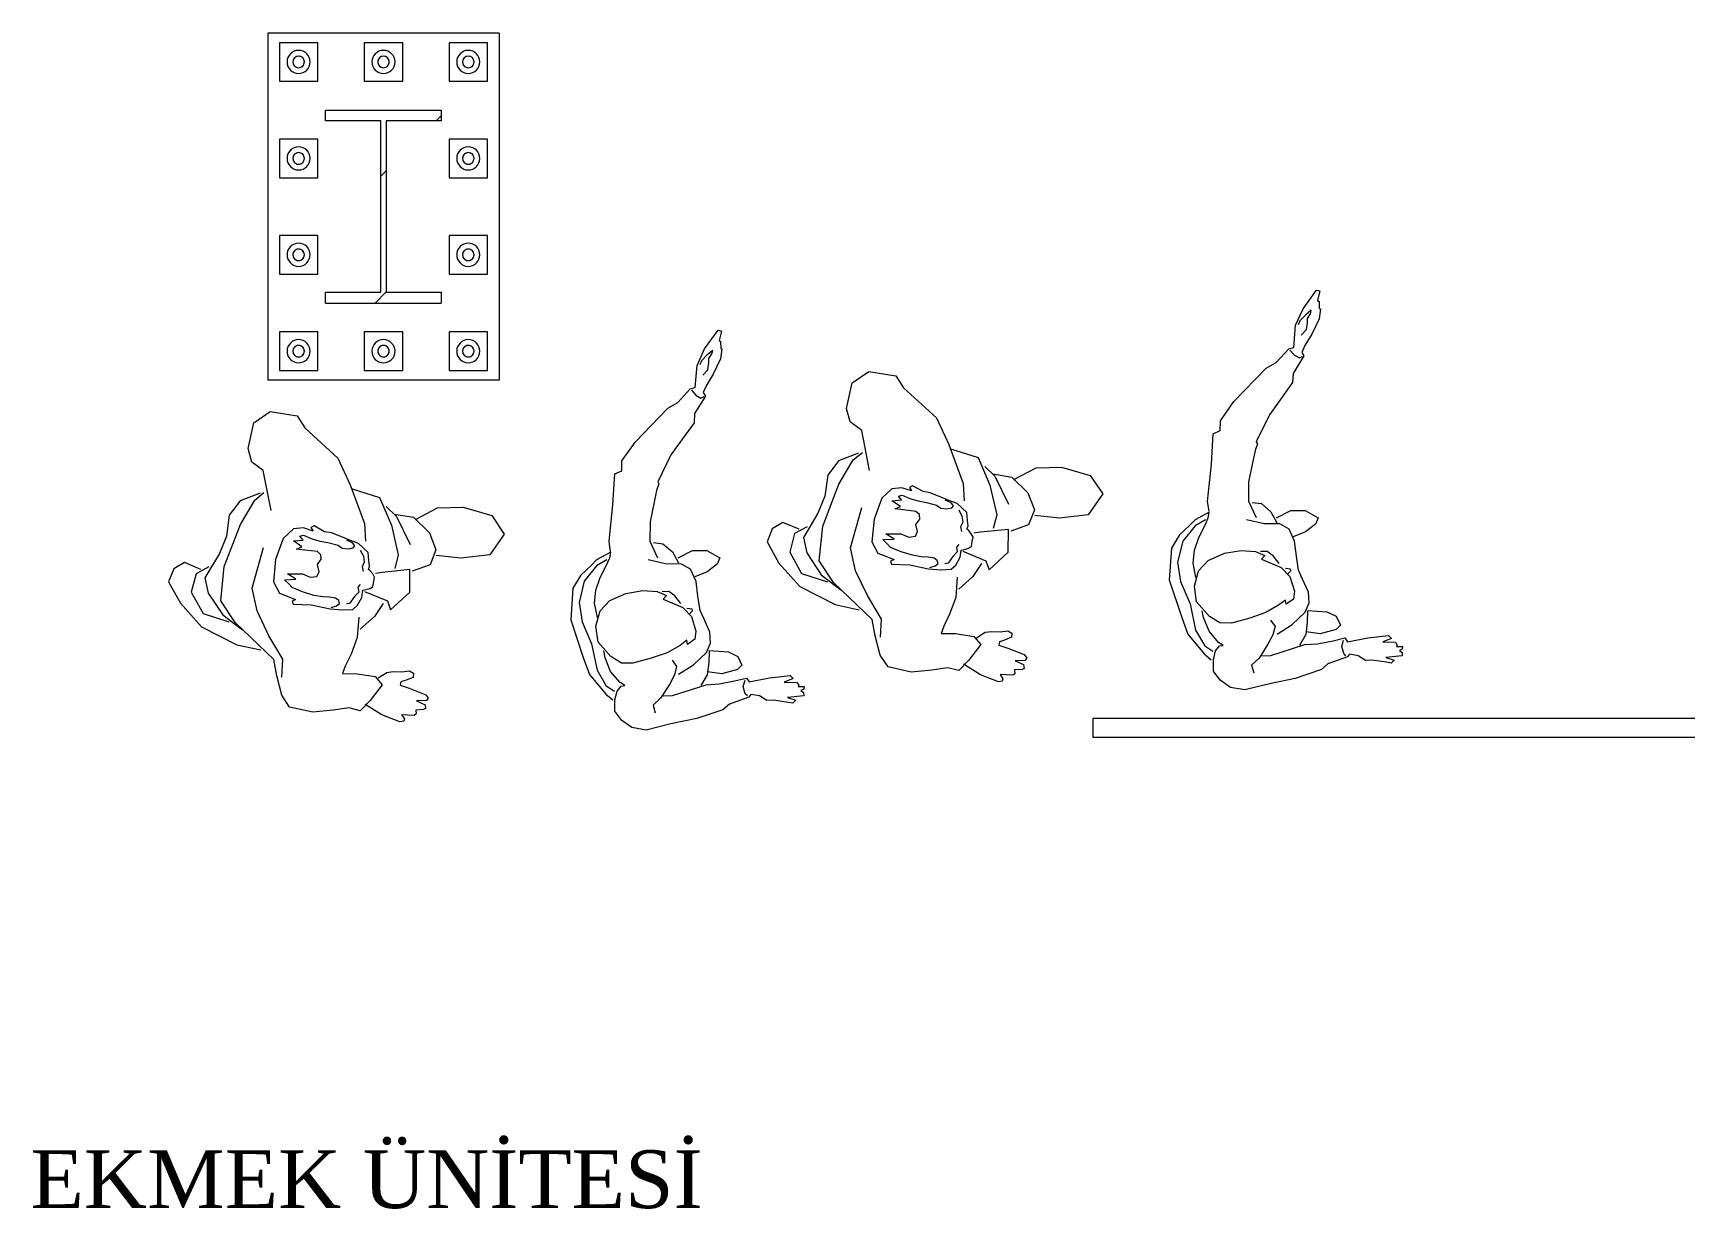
# Model space of a CAD drawing. Header units: centimetres. Extents: x 54005 to 61405, y 90310 to 94744.
# Drawn here: x 56314 to 56742.4, y 92239.7 to 92544.6 of the extents above; entities that cross this region are included whole.
import ezdxf

# ---------------------------------------------------------------- set-up
doc = ezdxf.new("R2010")
doc.units = ezdxf.units.CM
doc.header["$LTSCALE"] = 25
doc.layers.get('0').update_dxf_attribs({"lineweight": 0})
doc.layers.add('ÖLCULENDIRME', color=115, linetype='Continuous', lineweight=5)
doc.styles.add('REF', font='calibri.ttf', dxfattribs={"height": 10})

# ---------------------------------------------------------------- blocks, each defined once
blk = doc.blocks.new('02PFMA05')
at = {"color": 0, "linetype": 'ByBlock'}
for points in [[(-0.27, 6.31), (0.51, 6.49), (3.57, 6.36), (4.66, 6.58), (6.03, 6.68), (7.08, 6.72), (7.22, 7.09), (9, 7.22), (10.78, 7.5), (10.96, 7.82), (10.14, 7.91), (11.19, 8.23), (11.28, 8.5), (11.19, 8.59), (11.69, 8.73), (11.6, 8.96), (11.33, 9), (11.51, 9.23), (11.46, 9.5), (10.05, 9.28), (10.69, 9.69), (10.37, 9.87), (10, 9.69), (8.82, 9.18), (8.27, 9.05), (7.77, 8.5), (7.08, 8.18), (6.85, 8.36), (5.07, 8.5), (4.39, 8.82), (2.01, 8.96), (-0.27, 8.82), (-2.46, 8.77), (-3.6, 8.23), (-4.29, 7.41), (-4.65, 6.49), (-4.38, 5.54), (-4.01, 4.85), (-3.56, 4.53), (-3.24, 4.58), (-3.56, 4.21), (-4.1, 3.07), (-4.24, 1.8), (-4.2, 1.2)], [(1.28, 3.53), (1.51, 4.17), (1.15, 4.81), (0.51, 5.49), (-0.54, 6.45), (-1.32, 6.86), (-1.32, 7.54)], [(6.75, 8.22), (6.62, 7.99), (6.62, 7.35), (6.91, 6.87)], [(4.57, 3.62), (4.3, 4.53), (3.88, 5.54), (3.11, 6.31)], [(4.57, 3.57), (6.17, 4.12), (6.85, 4.71), (6.99, 5.54), (6.53, 5.81), (5.12, 5.81), (3.98, 5.31)], [(-3.97, -1.72), (-3.88, -2.99), (-3.47, -4.04), (-2.83, -5), (-2.1, -5.78), (-1.59, -6.41), (-1.37, -6.87), (-2.73, -6.55), (-3.33, -6.19), (-4.38, -5.64), (-5.34, -4.73), (-6.25, -2.13), (-6.07, 1.29), (-5.93, 2.84), (-5.02, 4.85), (-4.56, 5.49)], [(-1.87, -6.32), (-2.87, -6.05), (-4.24, -5.05), (-5.15, -3.4), (-5.34, -1.72), (-5.06, 0.34), (-5.2, 2.66), (-4.79, 4.17), (-4.24, 4.81)], [(1.51, 4.85), (2.97, 4.4), (4.34, 3.67), (4.89, 2.98), (5.07, 2.07), (4.89, 0.84), (4.75, 0.02), (4.89, -1.22), (5.07, -2.49), (4.89, -3.63), (4.25, -4.27), (2.93, -4.64), (1.56, -5.37)], [(3.79, 0.06), (4.11, -0.12), (4.11, -0.26), (3.7, -0.44)], [(3.29, -0.99), (2.97, -1.76), (2.56, -2.26), (2.01, -2.4)], [(4.11, -4.86), (5.48, -5.14), (6.67, -4.82), (7.58, -3.91), (7.22, -3.45), (6.21, -3.04), (5.07, -2.9)], [(-1.37, -6.94), (-1.27, -7.8), (-0.11, -10.81), (0.74, -13.31), (1.39, -13.41), (1.64, -14.22), (3.2, -15.52), (6.66, -17.58), (7.62, -17.83), (8.97, -18.68), (9.42, -18.68), (10.07, -20.48), (11.08, -21.69), (12.63, -22.94), (12.89, -22.79), (12.48, -22.04), (12.58, -21.94), (12.43, -21.34), (12.53, -21.29), (12.18, -20.48), (11.23, -19.38), (10.38, -18.58), (9.97, -18.08), (10.07, -17.73), (8.77, -16.52), (8.52, -15.77), (5.86, -13.61), (4.15, -11.66), (4.2, -11.46), (3.85, -10.96), (2.6, -8.5), (2.14, -6.89), (2.4, -5.34)], [(2.41, -6.69), (3.17, -6.39), (3.77, -5.49), (4.02, -4.43)], [(9.04, -18.54), (9.3, -18.02), (9.65, -17.67), (9.95, -17.72)], [(10.33, -19.53), (10.88, -19.87), (11.13, -20.45), (11.22, -20.79), (11.58, -21.11), (11.72, -21.38), (11.17, -21.13), (10.54, -20.75), (10.31, -20.46)]]:
    blk.add_lwpolyline(points, dxfattribs=at)
blk.add_lwpolyline([(1.92, -1.76), (3.38, -0.62), (3.88, 0.34), (3.93, 1.66), (3.66, 2.3), (2.93, 2.57), (2.97, 2.21), (2.29, 2.48), (1.05, 2.8), (-0.41, 2.89), (-2.05, 2.89), (-3.01, 2.62), (-3.74, 1.84), (-4.47, 0.34), (-4.29, -1.03), (-3.6, -2.22), (-2.55, -2.86), (-1.05, -3.09), (0.42, -2.95), (1.6, -2.54), (2.29, -1.99)], close=True, dxfattribs=at)
blk = doc.blocks.new('02PMAN07')
at = {"color": 0, "linetype": 'ByBlock'}
for points in [[(-6.25, 4.13), (-7.77, 7.31), (-8.91, 7.77), (-9.51, 8.83), (-9.59, 11.1), (-8.45, 12.39), (-6.1, 12.62), (-5.19, 11.78), (-1.78, 9.96), (-0.18, 7.99), (1.86, 5.04), (2.32, 3.6)], [(-0.03, 7.69), (2.55, 7.54), (4.14, 5.49), (5.35, 3.14), (5.35, 1.93)], [(6.03, 6.48), (7.63, 7.92), (9.75, 8.52), (12.33, 8.45), (13.77, 7.16), (13.01, 5.11), (10.66, 4.21), (8.54, 3.9)], [(3.3, 6.93), (4.37, 6.33), (6.11, 4.28)], [(4.14, 6.48), (5.81, 6.63), (7.48, 5.65), (8.39, 4.36), (8.23, 2.99), (6.87, 2.08)], [(-7.54, 5.34), (-9.06, 4.28), (-9.66, 2.84), (-9.44, 1.02), (-9.66, -0.57), (-10.35, -2.92), (-9.74, -4.13), (-8.07, -5.65), (-6.1, -6.48)], [(3.38, -2.92), (3.68, -4.66), (3.53, -6.18), (3.3, -7.31), (3.23, -7.99), (4.44, -7.69), (6.03, -7.54), (6.79, -8.07), (6.11, -9.66), (5.5, -10.72), (4.52, -10.72), (3.23, -11.25), (1.56, -11.86), (-0.49, -11.93), (-1.4, -11.1), (-2.23, -9.59), (-2.84, -8.3), (-4.43, -7.39), (-6.86, -6.02), (-8.53, -4.51), (-8.98, -1.55), (-8.53, 2.31), (-7.84, 4.66), (-7.24, 5.49)], [(0.87, -2.71), (1.27, -2.45), (1.48, -2.19), (1.34, -1.96), (1.03, -1.82), (0.5, -1.87), (-0.08, -1.99), (-0.85, -2.06), (-1.87, -2.01), (-2.85, -1.87), (-3.2, -1.64), (-3.66, -1.38), (-2.71, -1.1), (-3.53, -0.82), (-2.27, -0.5), (-1.55, -0.61), (-1.01, -0.4), (-0.92, 0.04), (-1.22, 0.59), (-1.01, 1.13), (-1.13, 1.5), (-1.5, 1.69), (-2.57, 1.55), (-3.29, 1.45), (-2.9, 1.76), (-3.73, 2.06), (-2.94, 2.34), (-3.29, 2.59), (-3.01, 2.76), (-2.29, 2.64), (-1.52, 2.62), (-0.8, 2.66), (0.1, 2.66), (0.52, 2.5), (1.03, 2.57), (1.43, 2.76), (1.52, 2.97), (1.27, 3.17), (0.71, 3.27)], [(2.06, 2.73), (2.45, 2.29), (2.66, 1.8), (2.57, 1.36), (2.76, 0.99)], [(3.3, -0.64), (5.43, -0.95), (5.88, -1.63), (7.1, 0.27), (6.64, 2.16), (4.37, 1.33), (3.83, 1.1)], [(-1.78, -9.59), (-2.08, -8.07), (-3.75, -6.4), (-5.27, -4.58), (-6.18, -2.77), (-6.1, 0.87)], [(2.8, -0.15), (2.66, -0.43), (2.83, -0.82), (2.57, -1.29), (2.31, -1.96), (2.06, -2.08)], [(5.12, -1.25), (4.67, -2.54), (3.76, -3.9)], [(-10.88, -2.31), (-12.4, -2.08), (-13.15, -2.84), (-13.31, -4.05), (-11.86, -5.57), (-9.59, -7.09), (-6.25, -7.84), (-4.13, -7.77)], [(-10.27, -1.93), (-11.18, -2.77), (-11.18, -4.43), (-9.74, -5.95), (-7.39, -6.1)], [(6.29, -7.6), (6.91, -6.94), (7.43, -6.74), (8.17, -6.58), (8.77, -6.34), (9.15, -6.44), (9.21, -6.8), (8.69, -7.18), (8.29, -7.44), (8.31, -7.72), (9.13, -7.78), (10.65, -7.98), (10.93, -8.22), (10.83, -8.46), (10.01, -8.68), (10.81, -8.83), (10.93, -9.13), (10.79, -9.27), (10.15, -9.47), (10.27, -9.79), (10.13, -9.95), (9.05, -10.17), (9.37, -10.45), (9.37, -10.67), (9.07, -10.81), (7.41, -10.61), (5.77, -10.09)]]:
    blk.add_lwpolyline(points, dxfattribs=at)
blk.add_lwpolyline([(3.87, 0.39), (3.85, 0.76), (3.62, 1.01), (3.34, 1.22), (3.15, 1.29), (3.18, 1.59), (3.01, 2.04), (2.78, 2.69), (1.78, 3.24), (1.03, 3.31), (0.45, 3.41), (-0.71, 3.55), (-1.32, 3.5), (-2.32, 3.76), (-2.55, 3.55), (-2.29, 3.31), (-3.18, 3.36), (-3.99, 3.08), (-4.64, 2.06), (-4.83, 0.13), (-4.53, -1.8), (-3.78, -2.61), (-2.29, -2.8), (-2.55, -3.03), (-2.41, -3.24), (-0.87, -2.92), (0.8, -2.85), (1.85, -2.66), (2.71, -2.4), (3.01, -1.94), (3.2, -1.2), (3.13, -0.57), (3.38, -0.45), (3.71, -0.27), (3.9, -0.06)], close=True, dxfattribs=at)

msp = doc.modelspace()

# ---------------------------------------------------------------- linework, layer by layer
at = {"layer": 'ÖLCULENDIRME'}
for p, q in [((56434.89, 92544.61), (56374.89, 92544.61)), ((56374.89, 92544.61), (56374.89, 92454.61)), ((56434.89, 92544.61), (56434.89, 92454.61)), ((56387.89, 92542.11), (56377.89, 92542.11)), ((56377.89, 92542.11), (56377.89, 92532.11)), ((56387.89, 92532.11), (56387.89, 92542.11)), ((56409.89, 92542.11), (56399.89, 92542.11)), ((56399.89, 92542.11), (56399.89, 92532.11)), ((56409.89, 92532.11), (56409.89, 92542.11)), ((56431.89, 92542.11), (56421.89, 92542.11)), ((56421.89, 92542.11), (56421.89, 92532.11)), ((56431.89, 92532.11), (56431.89, 92542.11)), ((56377.89, 92532.11), (56387.89, 92532.11)), ((56399.89, 92532.11), (56409.89, 92532.11)), ((56421.89, 92532.11), (56431.89, 92532.11)), ((56389.89, 92521.81), (56389.89, 92524.61)), ((56389.89, 92524.61), (56419.89, 92524.61)), ((56404.17, 92521.81), (56389.89, 92521.81)), ((56404.17, 92477.41), (56404.17, 92521.81)), ((56419.89, 92521.81), (56405.62, 92521.81)), ((56405.62, 92521.81), (56405.62, 92477.41)), ((56418.52, 92521.81), (56419.89, 92523.18)), ((56419.89, 92524.61), (56419.89, 92521.81)), ((56387.89, 92517.11), (56377.89, 92517.11)), ((56377.89, 92517.11), (56377.89, 92507.11)), ((56387.89, 92507.11), (56387.89, 92517.11)), ((56431.89, 92517.11), (56421.89, 92517.11)), ((56421.89, 92517.11), (56421.89, 92507.11)), ((56431.89, 92507.11), (56431.89, 92517.11)), ((56404.17, 92507.46), (56405.61, 92508.9)), ((56405.61, 92508.9), (56405.62, 92508.91)), ((56377.89, 92507.11), (56387.89, 92507.11)), ((56421.89, 92507.11), (56431.89, 92507.11)), ((56387.89, 92492.11), (56377.89, 92492.11)), ((56377.89, 92492.11), (56377.89, 92482.11)), ((56387.89, 92482.11), (56387.89, 92492.11)), ((56431.89, 92492.11), (56421.89, 92492.11)), ((56421.89, 92492.11), (56421.89, 92482.11)), ((56431.89, 92482.11), (56431.89, 92492.11)), ((56377.89, 92482.11), (56387.89, 92482.11)), ((56421.89, 92482.11), (56431.89, 92482.11)), ((56389.89, 92474.61), (56389.89, 92477.41)), ((56389.89, 92477.41), (56404.17, 92477.41)), ((56389.89, 92474.61), (56419.89, 92474.61)), ((56402.76, 92474.61), (56405.62, 92477.48)), ((56405.62, 92477.41), (56419.89, 92477.41)), ((56419.89, 92477.41), (56419.89, 92474.61)), ((56387.89, 92467.11), (56377.89, 92467.11)), ((56377.89, 92467.11), (56377.89, 92457.11)), ((56387.89, 92457.11), (56387.89, 92467.11)), ((56409.89, 92467.11), (56399.89, 92467.11)), ((56399.89, 92467.11), (56399.89, 92457.11)), ((56409.89, 92457.11), (56409.89, 92467.11)), ((56431.89, 92467.11), (56421.89, 92467.11)), ((56421.89, 92467.11), (56421.89, 92457.11)), ((56431.89, 92457.11), (56431.89, 92467.11)), ((56377.89, 92457.11), (56387.89, 92457.11)), ((56399.89, 92457.11), (56409.89, 92457.11)), ((56421.89, 92457.11), (56431.89, 92457.11)), ((56434.89, 92454.61), (56374.89, 92454.61)), ((56889.18, 92366.91), (56588.86, 92366.91)), ((56588.86, 92366.91), (56588.86, 92361.91)), ((56889.18, 92361.91), (56588.86, 92361.91))]:
    msp.add_line(p, q, dxfattribs=at)
for centre, radius, start, end in [((56382.89, 92537.11), 3, 0, 180), ((56382.89, 92537.11), 1.5, 0, 180), ((56382.89, 92537.11), 1.5, 124.9434, 145.0566), ((56382.89, 92537.11), 1.5, 62.9779, 117.0221), ((56382.89, 92537.11), 1.5, 34.9434, 55.0566), ((56404.89, 92537.11), 3, 0, 180), ((56404.89, 92537.11), 1.5, 0, 180), ((56404.89, 92537.11), 1.5, 124.9434, 145.0566), ((56404.89, 92537.11), 1.5, 62.9779, 117.0221), ((56404.89, 92537.11), 1.5, 34.9434, 55.0566), ((56426.89, 92537.11), 3, 0, 180), ((56426.89, 92537.11), 1.5, 0, 180), ((56426.89, 92537.11), 1.5, 124.9434, 145.0566), ((56426.89, 92537.11), 1.5, 62.9779, 117.0221), ((56426.89, 92537.11), 1.5, 34.9434, 55.0566), ((56382.89, 92537.11), 3, 180, 0), ((56382.89, 92537.11), 1.5, 152.9779, 207.0221), ((56382.89, 92537.11), 1.5, 180, 0), ((56382.89, 92537.11), 1.5, 214.9434, 235.0566), ((56382.89, 92537.11), 1.5, 242.9779, 297.0221), ((56382.89, 92537.11), 1.5, 304.9434, 325.0566), ((56382.89, 92537.11), 1.5, 332.9779, 27.0221), ((56404.89, 92537.11), 3, 180, 0), ((56404.89, 92537.11), 1.5, 152.9779, 207.0221), ((56404.89, 92537.11), 1.5, 180, 0), ((56404.89, 92537.11), 1.5, 214.9434, 235.0566), ((56404.89, 92537.11), 1.5, 242.9779, 297.0221), ((56404.89, 92537.11), 1.5, 304.9434, 325.0566), ((56404.89, 92537.11), 1.5, 332.9779, 27.0221), ((56426.89, 92537.11), 3, 180, 0), ((56426.89, 92537.11), 1.5, 152.9779, 207.0221), ((56426.89, 92537.11), 1.5, 180, 0), ((56426.89, 92537.11), 1.5, 214.9434, 235.0566), ((56426.89, 92537.11), 1.5, 242.9779, 297.0221), ((56426.89, 92537.11), 1.5, 304.9434, 325.0566), ((56426.89, 92537.11), 1.5, 332.9779, 27.0221), ((56382.89, 92512.11), 3, 0, 180), ((56382.89, 92512.11), 1.5, 0, 180), ((56382.89, 92512.11), 1.5, 152.9779, 207.0221), ((56382.89, 92512.11), 1.5, 124.9434, 145.0566), ((56382.89, 92512.11), 1.5, 62.9779, 117.0221), ((56382.89, 92512.11), 1.5, 34.9434, 55.0566), ((56382.89, 92512.11), 1.5, 332.9779, 27.0221), ((56426.89, 92512.11), 3, 0, 180), ((56426.89, 92512.11), 1.5, 0, 180), ((56426.89, 92512.11), 1.5, 152.9779, 207.0221), ((56426.89, 92512.11), 1.5, 124.9434, 145.0566), ((56426.89, 92512.11), 1.5, 62.9779, 117.0221), ((56426.89, 92512.11), 1.5, 34.9434, 55.0566), ((56426.89, 92512.11), 1.5, 332.9779, 27.0221), ((56382.89, 92512.11), 3, 180, 0), ((56382.89, 92512.11), 1.5, 180, 0), ((56382.89, 92512.11), 1.5, 214.9434, 235.0566), ((56382.89, 92512.11), 1.5, 242.9779, 297.0221), ((56382.89, 92512.11), 1.5, 304.9434, 325.0566), ((56426.89, 92512.11), 3, 180, 0), ((56426.89, 92512.11), 1.5, 180, 0), ((56426.89, 92512.11), 1.5, 214.9434, 235.0566), ((56426.89, 92512.11), 1.5, 242.9779, 297.0221), ((56426.89, 92512.11), 1.5, 304.9434, 325.0566), ((56382.89, 92487.11), 3, 0, 180), ((56382.89, 92487.11), 3, 180, 0), ((56382.89, 92487.11), 1.5, 0, 180), ((56382.89, 92487.11), 1.5, 152.9779, 207.0221), ((56382.89, 92487.11), 1.5, 180, 0), ((56382.89, 92487.11), 1.5, 124.9434, 145.0566), ((56382.89, 92487.11), 1.5, 62.9779, 117.0221), ((56382.89, 92487.11), 1.5, 34.9434, 55.0566), ((56382.89, 92487.11), 1.5, 332.9779, 27.0221), ((56426.89, 92487.11), 3, 0, 180), ((56426.89, 92487.11), 3, 180, 0), ((56426.89, 92487.11), 1.5, 0, 180), ((56426.89, 92487.11), 1.5, 152.9779, 207.0221), ((56426.89, 92487.11), 1.5, 180, 0), ((56426.89, 92487.11), 1.5, 124.9434, 145.0566), ((56426.89, 92487.11), 1.5, 62.9779, 117.0221), ((56426.89, 92487.11), 1.5, 34.9434, 55.0566), ((56426.89, 92487.11), 1.5, 332.9779, 27.0221), ((56382.89, 92487.11), 1.5, 214.9434, 235.0566), ((56382.89, 92487.11), 1.5, 242.9779, 297.0221), ((56382.89, 92487.11), 1.5, 304.9434, 325.0566), ((56426.89, 92487.11), 1.5, 214.9434, 235.0566), ((56426.89, 92487.11), 1.5, 242.9779, 297.0221), ((56426.89, 92487.11), 1.5, 304.9434, 325.0566), ((56382.89, 92462.11), 3, 0, 180), ((56382.89, 92462.11), 3, 180, 0), ((56382.89, 92462.11), 1.5, 0, 180), ((56382.89, 92462.11), 1.5, 152.9779, 207.0221), ((56382.89, 92462.11), 1.5, 180, 0), ((56382.89, 92462.11), 1.5, 124.9434, 145.0566), ((56382.89, 92462.11), 1.5, 214.9434, 235.0566), ((56382.89, 92462.11), 1.5, 62.9779, 117.0221), ((56382.89, 92462.11), 1.5, 34.9434, 55.0566), ((56382.89, 92462.11), 1.5, 304.9434, 325.0566), ((56382.89, 92462.11), 1.5, 332.9779, 27.0221), ((56404.89, 92462.11), 3, 0, 180), ((56404.89, 92462.11), 3, 180, 0), ((56404.89, 92462.11), 1.5, 0, 180), ((56404.89, 92462.11), 1.5, 152.9779, 207.0221), ((56404.89, 92462.11), 1.5, 180, 0), ((56404.89, 92462.11), 1.5, 124.9434, 145.0566), ((56404.89, 92462.11), 1.5, 214.9434, 235.0566), ((56404.89, 92462.11), 1.5, 62.9779, 117.0221), ((56404.89, 92462.11), 1.5, 34.9434, 55.0566), ((56404.89, 92462.11), 1.5, 304.9434, 325.0566), ((56404.89, 92462.11), 1.5, 332.9779, 27.0221), ((56426.89, 92462.11), 3, 0, 180), ((56426.89, 92462.11), 3, 180, 0), ((56426.89, 92462.11), 1.5, 0, 180), ((56426.89, 92462.11), 1.5, 152.9779, 207.0221), ((56426.89, 92462.11), 1.5, 180, 0), ((56426.89, 92462.11), 1.5, 124.9434, 145.0566), ((56426.89, 92462.11), 1.5, 214.9434, 235.0566), ((56426.89, 92462.11), 1.5, 62.9779, 117.0221), ((56426.89, 92462.11), 1.5, 34.9434, 55.0566), ((56426.89, 92462.11), 1.5, 304.9434, 325.0566), ((56426.89, 92462.11), 1.5, 332.9779, 27.0221), ((56382.89, 92462.11), 1.5, 242.9779, 297.0221), ((56404.89, 92462.11), 1.5, 242.9779, 297.0221), ((56426.89, 92462.11), 1.5, 242.9779, 297.0221)]:
    msp.add_arc(centre, radius, start, end, dxfattribs=at)

# ---------------------------------------------------------------- block references
at = {"ltscale": 30}
for name, p, xscale, yscale, zscale, rotation in [('02PFMA05', (56628.43, 92401.6), -3.000000000000111, 3, 3, 195.2664012170648), ('02PFMA05', (56473.23, 92391.2), -3.000000000000111, 3, 3, 195.2664012170648), ('02PMAN07', (56546.05, 92414.54), 3.000000000000023, 3.000000000000023, 3.000000000000023, 345.6315909335123), ('02PMAN07', (56390.85, 92404.14), 3.000000000000023, 3.000000000000023, 3.000000000000023, 345.6315909335123)]:
    msp.add_blockref(name, p, dxfattribs=dict(at, xscale=xscale, yscale=yscale, zscale=zscale, rotation=rotation))

# ---------------------------------------------------------------- texts
at = {"insert": (56487.67, 92254.91), "char_height": 15, "attachment_point": 3, "style": 'REF'}
msp.add_mtext_dynamic_manual_height_columns('{\\fCentury|b0|i0|c162|p18;EKMEK ÜNİTESİ}', width=222.3208, gutter_width=50, heights=[0], dxfattribs=at)

doc.saveas('drawing.dxf')
